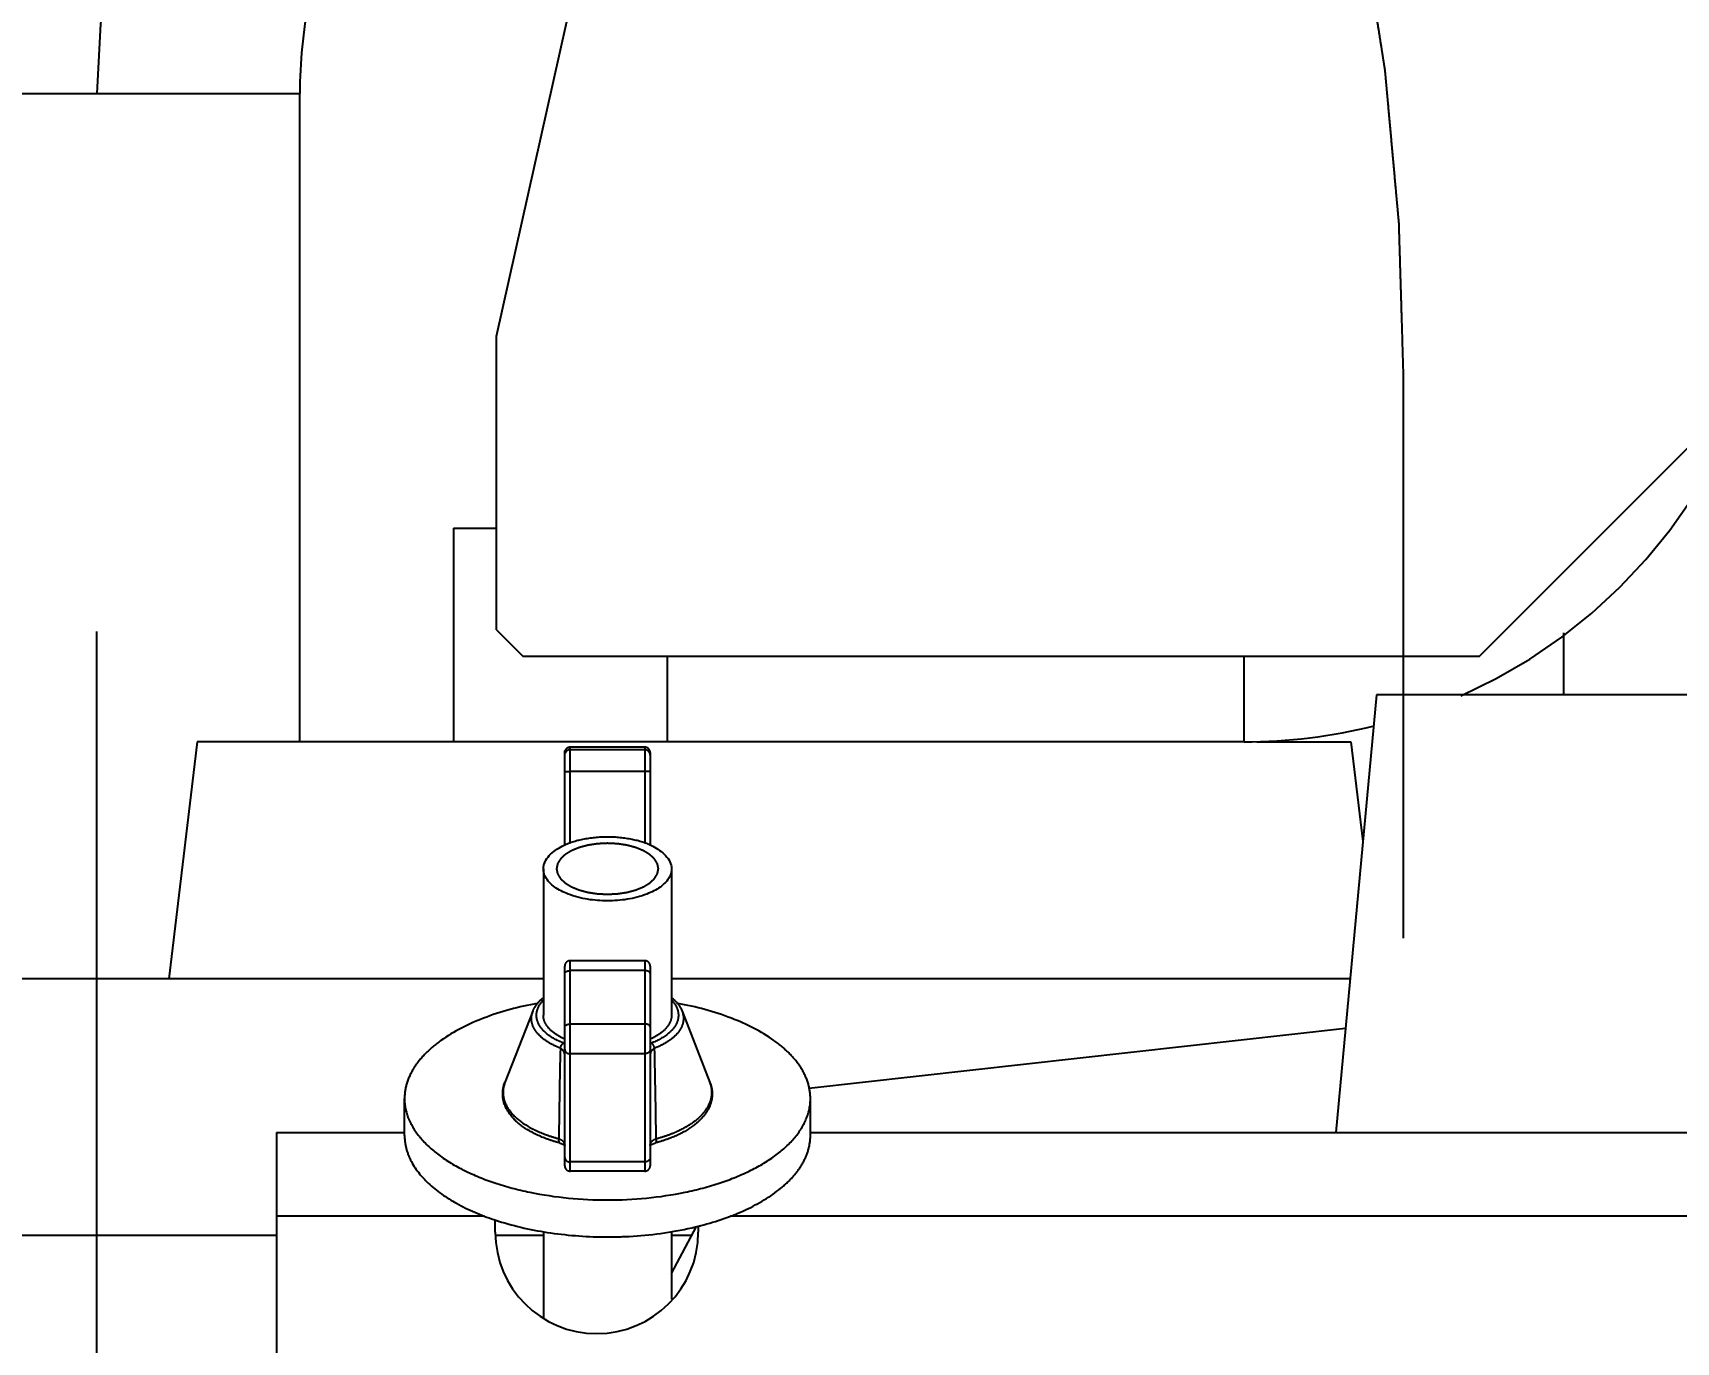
# Model space of a CAD drawing. Header units: millimetres. Extents: x 17886 to 18265, y -8727 to -7321.
# Drawn here: x 17946.252 to 17947.021, y -8148.914 to -8148.3 of the extents above; entities that cross this region are included whole.
import ezdxf

# ---------------------------------------------------------------- set-up
doc = ezdxf.new("R2010")
doc.units = ezdxf.units.MM
doc.linetypes.add('CENTER', pattern=[2, 1.25, -0.25, 0.25, -0.25])
doc.linetypes.add('EPL_DASH', pattern=[1, 0.5, -0.5])
for name, color, linetype in [('09__COSM', 7, 'Continuous'), ('1429459_RE01_DXF_HIDDEN_LINE', 7, 'Continuous'), ('1429459_RE01DXF_CONTINUOUS_LINE', 7, 'Continuous'), ('2630764_DKREDXF_CONTINUOUS_LINE', 7, 'Continuous'), ('2654754_DXF_CONTINUOUS_LINE', 7, 'Continuous'), ('2685282_CP02DXF_CONTINUOUS_LINE', 7, 'Continuous'), ('3543613_DKREDXF_CONTINUOUS_LINE', 7, 'Continuous'), ('3570559_DXF_CONTINUOUS_LINE', 7, 'Continuous'), ('3640467_CP02DXF_CONTINUOUS_LINE', 7, 'Continuous'), ('3701813_DXF_CONTINUOUS_LINE', 7, 'Continuous'), ('3884027_DKREDXF_CONTINUOUS_LINE', 7, 'Continuous'), ('5P4115_DXF_CONTINUOUS_LINE', 7, 'Continuous'), ('8T2910_DK_DXF_CONTINUOUS_LINE', 7, 'Continuous'), ('DEFAULT_1', 7, 'CENTER')]:
    doc.layers.add(name, color=color, linetype=linetype)
doc.styles.add('KOTE ZA MONNTAZU', font='simplex.shx', dxfattribs={"width": 0.7, "oblique": 8, "height": 1.4})
doc.dimstyles.new('KOTE ZA MONTAZU u cm', dxfattribs={"dimscale": 0, "dimtxt": 1.4, "dimasz": 1.25, "dimexe": 0.2, "dimexo": 0.1, "dimgap": 0.3, "dimtad": 1, "dimlfac": 10, "dimzin": 12, "dimdsep": 46, "dimtxsty": 'KOTE ZA MONNTAZU', "dimcen": 1.25, "dimclrt": 1, "dimadec": 0, "dimazin": 0, "dimtfac": 1, "dimtmove": 0, "dimatfit": 3, "dimfxl": 1, "dimtolj": 2, "dimtzin": 0, "dimarcsym": 0})

# ---------------------------------------------------------------- blocks, each defined once
blk = doc.blocks.new('*D248')
at = {"color": 0, "lineweight": -2, "transparency": 16777216}
for p, q in [((17947.73271, -8140.70293), (17944.81057, -8140.70293)), ((17945.01057, -8141.30293), (17945.01057, -8150.64343)), ((17945.35896, -8151.24343), (17944.81057, -8151.24343))]:
    blk.add_line(p, q, dxfattribs=at)
at = {"color": 0, "transparency": 16777216}
for points in [[(17944.91057, -8141.30293), (17945.11057, -8141.30293), (17945.01057, -8140.70293)], [(17944.91057, -8150.64343), (17945.11057, -8150.64343), (17945.01057, -8151.24343)]]:
    blk.add_solid(points, dxfattribs=at)
at = {"layer": 'Defpoints', "color": 0, "transparency": 16777216}
for p in [(17947.83271, -8140.70293), (17945.01057, -8151.24343), (17945.45896, -8151.24343)]:
    blk.add_point(p, dxfattribs=at)
at = {"color": 1, "transparency": 16777216, "insert": (17944.53057, -8145.97318), "char_height": 1.4, "width": 6.9231878, "attachment_point": 5, "rotation": 90, "style": 'KOTE ZA MONNTAZU'}
blk.add_mtext('\\A2;{\\H0.4x;105.41cm}', dxfattribs=at)

msp = doc.modelspace()

# ---------------------------------------------------------------- linework, layer by layer
at = {"layer": '09__COSM', "color": 2, "linetype": 'EPL_DASH'}
msp.add_line((17946.89366, -8148.72443), (17946.89366, -8148.46246), dxfattribs=at)
msp.add_open_spline([(17946.89366, -8148.46246), (17946.89353, -8148.45789), (17946.89325, -8148.44876), (17946.89291, -8148.43735), (17946.89264, -8148.42822), (17946.89244, -8148.42137), (17946.89223, -8148.41452), (17946.89203, -8148.40768), (17946.89186, -8148.40197), (17946.89174, -8148.39798), (17946.89167, -8148.39569), (17946.89162, -8148.39398), (17946.89158, -8148.39255), (17946.89154, -8148.39141), (17946.89152, -8148.3907), (17946.89151, -8148.39013), (17946.89149, -8148.38977), (17946.89149, -8148.38949), (17946.89147, -8148.38921), (17946.89142, -8148.38872), (17946.89136, -8148.38802), (17946.89126, -8148.3869), (17946.89113, -8148.38551), (17946.89093, -8148.38327), (17946.89067, -8148.38048), (17946.89037, -8148.37713), (17946.88996, -8148.37266), (17946.88946, -8148.36708), (17946.88885, -8148.36038), (17946.88824, -8148.35368), (17946.88763, -8148.34698), (17946.88702, -8148.34028), (17946.88652, -8148.33469), (17946.88611, -8148.33023), (17946.88581, -8148.32688), (17946.88555, -8148.32408), (17946.88535, -8148.32185), (17946.88522, -8148.32045), (17946.88512, -8148.31934), (17946.88506, -8148.31864), (17946.88502, -8148.31815), (17946.88499, -8148.31787), (17946.88494, -8148.3176), (17946.88489, -8148.31726), (17946.8848, -8148.31671), (17946.8847, -8148.31603), (17946.88452, -8148.31494), (17946.88431, -8148.31357), (17946.88405, -8148.31193), (17946.88371, -8148.30974), (17946.88311, -8148.30592), (17946.88225, -8148.30045), (17946.88123, -8148.2939), (17946.8802, -8148.28734), (17946.87917, -8148.28078), (17946.87814, -8148.27422), (17946.87729, -8148.26876), (17946.8766, -8148.26439), (17946.87609, -8148.26111), (17946.87566, -8148.25837), (17946.87532, -8148.25619), (17946.87506, -8148.25455), (17946.8748, -8148.25291), (17946.87459, -8148.25154), (17946.87442, -8148.25045), (17946.87431, -8148.24977), (17946.87423, -8148.24922), (17946.87416, -8148.24881), (17946.87411, -8148.24847), (17946.87407, -8148.24823), (17946.87405, -8148.24809), (17946.87403, -8148.24799), (17946.87401, -8148.2479), (17946.87398, -8148.24777), (17946.87393, -8148.24756), (17946.87386, -8148.24724), (17946.87377, -8148.24687), (17946.87366, -8148.24637), (17946.87352, -8148.24575), (17946.87329, -8148.24476), (17946.873, -8148.24351), (17946.87266, -8148.24202), (17946.87231, -8148.24053), (17946.87185, -8148.23854), (17946.87128, -8148.23605), (17946.87059, -8148.23307), (17946.86967, -8148.22909), (17946.86852, -8148.22411), (17946.86715, -8148.21814), (17946.86577, -8148.21217), (17946.86439, -8148.2062), (17946.86324, -8148.20123), (17946.86233, -8148.19725), (17946.86164, -8148.19426), (17946.86106, -8148.19177), (17946.8606, -8148.18978), (17946.86026, -8148.18829), (17946.85997, -8148.18705), (17946.85974, -8148.18605), (17946.8596, -8148.18543), (17946.85948, -8148.18493), (17946.85941, -8148.18462), (17946.85936, -8148.18437), (17946.8593, -8148.18419), (17946.85925, -8148.18402), (17946.85914, -8148.18368), (17946.85897, -8148.18316), (17946.85875, -8148.18247), (17946.85853, -8148.18177), (17946.85824, -8148.18085), (17946.85773, -8148.17924), (17946.85699, -8148.17693), (17946.85611, -8148.17417), (17946.85523, -8148.1714), (17946.85435, -8148.16864), (17946.85318, -8148.16495), (17946.85171, -8148.16034), (17946.84995, -8148.15481), (17946.84818, -8148.14928), (17946.84672, -8148.14467), (17946.84554, -8148.14098), (17946.84466, -8148.13821), (17946.84378, -8148.13545), (17946.8429, -8148.13268), (17946.84217, -8148.13038), (17946.84165, -8148.12876), (17946.84136, -8148.12784), (17946.84114, -8148.12715), (17946.84092, -8148.12646), (17946.84075, -8148.12594), (17946.84064, -8148.12559), (17946.8406, -8148.12545), (17946.84056, -8148.12533), (17946.84052, -8148.12523), (17946.84044, -8148.12506), (17946.84034, -8148.12481), (17946.84017, -8148.12441), (17946.83995, -8148.12391), (17946.83961, -8148.12312), (17946.83918, -8148.12212), (17946.83867, -8148.12093), (17946.83798, -8148.11934), (17946.83713, -8148.11735), (17946.8361, -8148.11496), (17946.83473, -8148.11177), (17946.83301, -8148.10779), (17946.83096, -8148.10302), (17946.8289, -8148.09824), (17946.82616, -8148.09187), (17946.82274, -8148.08391), (17946.82, -8148.07754), (17946.81863, -8148.07436)], degree=3, knots=[0, 0, 0, 0, 0.03125, 0.0625, 0.078125, 0.09375, 0.109375, 0.125, 0.140625, 0.148438, 0.152344, 0.15625, 0.160156, 0.162109, 0.164062, 0.165039, 0.166016, 0.166504, 0.166992, 0.167969, 0.169922, 0.171875, 0.175781, 0.179688, 0.1875, 0.195312, 0.203125, 0.21875, 0.234375, 0.25, 0.265625, 0.28125, 0.296875, 0.304688, 0.3125, 0.320312, 0.324219, 0.328125, 0.330078, 0.332031, 0.333008, 0.333496, 0.333984, 0.334961, 0.335938, 0.337891, 0.339844, 0.34375, 0.347656, 0.351562, 0.359375, 0.375, 0.390625, 0.40625, 0.421875, 0.4375, 0.453125, 0.460938, 0.46875, 0.476562, 0.480469, 0.484375, 0.488281, 0.492188, 0.494141, 0.496094, 0.49707, 0.498047, 0.499023, 0.499512, 0.499756, 0.5, 0.500244, 0.500488, 0.500977, 0.501953, 0.50293, 0.503906, 0.505859, 0.507812, 0.511719, 0.515625, 0.519531, 0.523438, 0.53125, 0.539062, 0.546875, 0.5625, 0.578125, 0.59375, 0.609375, 0.625, 0.632812, 0.640625, 0.648438, 0.652344, 0.65625, 0.660156, 0.662109, 0.664062, 0.665039, 0.666016, 0.666504, 0.666992, 0.66748, 0.667969, 0.669922, 0.671875, 0.673828, 0.675781, 0.679688, 0.6875, 0.695312, 0.703125, 0.710938, 0.71875, 0.734375, 0.75, 0.765625, 0.78125, 0.789062, 0.796875, 0.804688, 0.8125, 0.820312, 0.824219, 0.826172, 0.828125, 0.830078, 0.832031, 0.83252, 0.833008, 0.833252, 0.833496, 0.833984, 0.834961, 0.835938, 0.837891, 0.839844, 0.84375, 0.847656, 0.851562, 0.859375, 0.867188, 0.875, 0.890625, 0.90625, 0.921875, 0.9375, 0.96875, 1, 1, 1, 1], dxfattribs=at)
at = {"layer": '1429459_RE01_DXF_HIDDEN_LINE', "color": 8, "linetype": 'EPL_DASH'}
for points in [[(17946.52096, -8148.67994), (17946.52058, -8148.67996), (17946.5198, -8148.67999), (17946.51884, -8148.68004), (17946.51807, -8148.68008), (17946.51749, -8148.68011), (17946.51701, -8148.68013), (17946.51667, -8148.68015), (17946.51648, -8148.68016), (17946.51633, -8148.68016), (17946.51619, -8148.68019), (17946.51601, -8148.68021), (17946.51568, -8148.68026), (17946.51522, -8148.68033), (17946.51466, -8148.68042), (17946.5141, -8148.6805), (17946.51355, -8148.68058), (17946.51299, -8148.68067), (17946.51252, -8148.68074), (17946.5122, -8148.68079), (17946.51201, -8148.68082), (17946.51187, -8148.68083), (17946.51175, -8148.68087), (17946.51157, -8148.68092), (17946.51128, -8148.681), (17946.51085, -8148.68111), (17946.51033, -8148.68125), (17946.50982, -8148.68138), (17946.50931, -8148.68152), (17946.50879, -8148.68166), (17946.50836, -8148.68177), (17946.50806, -8148.68185), (17946.50789, -8148.6819), (17946.50776, -8148.68193), (17946.50765, -8148.68198), (17946.5075, -8148.68204), (17946.50723, -8148.68215), (17946.50685, -8148.6823), (17946.50639, -8148.68249), (17946.50593, -8148.68268), (17946.50547, -8148.68287), (17946.50509, -8148.68302), (17946.50479, -8148.68315), (17946.50456, -8148.68324), (17946.50437, -8148.68332), (17946.50423, -8148.68337), (17946.50416, -8148.68341), (17946.5041, -8148.68343), (17946.50405, -8148.68346), (17946.50399, -8148.68349), (17946.50388, -8148.68356), (17946.50373, -8148.68365), (17946.50354, -8148.68377), (17946.5033, -8148.68392), (17946.50299, -8148.6841), (17946.50262, -8148.68433), (17946.50225, -8148.68455), (17946.50194, -8148.68474), (17946.5017, -8148.68489), (17946.50151, -8148.685), (17946.50136, -8148.6851), (17946.50125, -8148.68516), (17946.50119, -8148.6852), (17946.50114, -8148.68523), (17946.50111, -8148.68526), (17946.50106, -8148.6853), (17946.50098, -8148.68538), (17946.50087, -8148.68548), (17946.50073, -8148.68561), (17946.50055, -8148.68578), (17946.50032, -8148.686), (17946.50004, -8148.68625), (17946.49977, -8148.68651), (17946.49954, -8148.68672), (17946.49936, -8148.68689), (17946.49922, -8148.68702), (17946.4991, -8148.68713), (17946.49902, -8148.6872), (17946.49898, -8148.68725), (17946.49894, -8148.68728), (17946.49892, -8148.68731), (17946.49889, -8148.68736), (17946.49885, -8148.68744), (17946.49877, -8148.68756), (17946.49869, -8148.6877), (17946.49858, -8148.68788), (17946.49843, -8148.68811), (17946.49826, -8148.68839), (17946.49809, -8148.68867), (17946.49795, -8148.6889), (17946.49784, -8148.68909), (17946.49775, -8148.68923), (17946.49768, -8148.68934), (17946.49763, -8148.68942), (17946.49761, -8148.68947), (17946.49758, -8148.6895), (17946.49758, -8148.68954), (17946.49757, -8148.68959), (17946.49755, -8148.68968), (17946.49752, -8148.6898), (17946.4975, -8148.68995), (17946.49746, -8148.69014), (17946.49741, -8148.69039), (17946.49735, -8148.69068), (17946.49729, -8148.69098), (17946.49724, -8148.69122), (17946.4972, -8148.69142), (17946.49717, -8148.69157), (17946.49715, -8148.69169), (17946.49713, -8148.69178), (17946.49712, -8148.69182), (17946.49711, -8148.69186), (17946.49712, -8148.6919), (17946.49713, -8148.69195), (17946.49715, -8148.69203), (17946.49717, -8148.69215), (17946.4972, -8148.6923), (17946.49724, -8148.69249), (17946.49728, -8148.69273), (17946.49734, -8148.69302), (17946.4974, -8148.69331), (17946.49744, -8148.69355), (17946.49748, -8148.69374), (17946.49751, -8148.69389), (17946.49753, -8148.69401), (17946.49755, -8148.69409), (17946.49756, -8148.69414), (17946.49756, -8148.69418), (17946.49759, -8148.69421), (17946.49762, -8148.69426), (17946.49767, -8148.69434), (17946.49773, -8148.69446), (17946.49782, -8148.6946), (17946.49793, -8148.69478), (17946.49807, -8148.69501), (17946.49824, -8148.69529), (17946.49841, -8148.69557), (17946.49855, -8148.6958), (17946.49866, -8148.69599), (17946.49874, -8148.69613), (17946.49881, -8148.69624), (17946.49886, -8148.69632), (17946.49889, -8148.69637), (17946.49891, -8148.69641), (17946.49895, -8148.69644), (17946.49899, -8148.69648), (17946.49907, -8148.69656), (17946.49919, -8148.69666), (17946.49932, -8148.69679), (17946.4995, -8148.69696), (17946.49973, -8148.69718), (17946.5, -8148.69743), (17946.50028, -8148.69769), (17946.50051, -8148.6979), (17946.50069, -8148.69808), (17946.50082, -8148.6982), (17946.50094, -8148.69831), (17946.50102, -8148.69839), (17946.50106, -8148.69843), (17946.50109, -8148.69846), (17946.50115, -8148.69849), (17946.50121, -8148.69853), (17946.50132, -8148.69859), (17946.50147, -8148.69869), (17946.50166, -8148.6988), (17946.50191, -8148.69896), (17946.50222, -8148.69915), (17946.5026, -8148.69938), (17946.50297, -8148.69961), (17946.50329, -8148.6998), (17946.50354, -8148.69995), (17946.50372, -8148.70006), (17946.50388, -8148.70016), (17946.50399, -8148.70023), (17946.50405, -8148.70026), (17946.5041, -8148.7003), (17946.50416, -8148.70032), (17946.50423, -8148.70035), (17946.50436, -8148.7004), (17946.50455, -8148.70048), (17946.50477, -8148.70057), (17946.50507, -8148.70069), (17946.50545, -8148.70085), (17946.5059, -8148.70103), (17946.50635, -8148.70122), (17946.5068, -8148.7014), (17946.50717, -8148.70156), (17946.50743, -8148.70166), (17946.50758, -8148.70172), (17946.50769, -8148.70177), (17946.50782, -8148.7018), (17946.50799, -8148.70185), (17946.50829, -8148.70193), (17946.50872, -8148.70205), (17946.50923, -8148.70218), (17946.50975, -8148.70232), (17946.51026, -8148.70246), (17946.51077, -8148.7026), (17946.5112, -8148.70271), (17946.5115, -8148.70279), (17946.51167, -8148.70284), (17946.51179, -8148.70287), (17946.51194, -8148.70289), (17946.51212, -8148.70292), (17946.51245, -8148.70297), (17946.51291, -8148.70304), (17946.51347, -8148.70313), (17946.51402, -8148.70321), (17946.51458, -8148.7033), (17946.51514, -8148.70338), (17946.5156, -8148.70345), (17946.51592, -8148.7035), (17946.51611, -8148.70353), (17946.51625, -8148.70356), (17946.5164, -8148.70356), (17946.51659, -8148.70357), (17946.51694, -8148.70359), (17946.51743, -8148.70361), (17946.51802, -8148.70364), (17946.5188, -8148.70368), (17946.51978, -8148.70373), (17946.52057, -8148.70377), (17946.52096, -8148.70379)], [(17946.52096, -8148.70379), (17946.52135, -8148.70377), (17946.52212, -8148.70373), (17946.52309, -8148.70368), (17946.52386, -8148.70364), (17946.52444, -8148.70362), (17946.52492, -8148.70359), (17946.52526, -8148.70358), (17946.52545, -8148.70357), (17946.5256, -8148.70356), (17946.52573, -8148.70354), (17946.52592, -8148.70351), (17946.52624, -8148.70346), (17946.52671, -8148.70339), (17946.52727, -8148.70331), (17946.52782, -8148.70322), (17946.52838, -8148.70314), (17946.52894, -8148.70305), (17946.5294, -8148.70298), (17946.52973, -8148.70294), (17946.52991, -8148.70291), (17946.53005, -8148.70289), (17946.53018, -8148.70285), (17946.53035, -8148.70281), (17946.53065, -8148.70273), (17946.53108, -8148.70261), (17946.53159, -8148.70248), (17946.53211, -8148.70234), (17946.53262, -8148.7022), (17946.53313, -8148.70207), (17946.53356, -8148.70195), (17946.53386, -8148.70187), (17946.53403, -8148.70183), (17946.53417, -8148.7018), (17946.53427, -8148.70175), (17946.53443, -8148.70169), (17946.5347, -8148.70157), (17946.53508, -8148.70142), (17946.53554, -8148.70123), (17946.53599, -8148.70104), (17946.53645, -8148.70086), (17946.53683, -8148.7007), (17946.53714, -8148.70058), (17946.53737, -8148.70048), (17946.53756, -8148.7004), (17946.53769, -8148.70035), (17946.53777, -8148.70032), (17946.53783, -8148.7003), (17946.53787, -8148.70027), (17946.53794, -8148.70023), (17946.53804, -8148.70016), (17946.5382, -8148.70007), (17946.53838, -8148.69996), (17946.53863, -8148.69981), (17946.53894, -8148.69962), (17946.5393, -8148.69939), (17946.53967, -8148.69917), (17946.53998, -8148.69898), (17946.54023, -8148.69883), (17946.54041, -8148.69872), (17946.54057, -8148.69863), (17946.54067, -8148.69856), (17946.54073, -8148.69852), (17946.54079, -8148.6985), (17946.54082, -8148.69846), (17946.54086, -8148.69842), (17946.54094, -8148.69835), (17946.54106, -8148.69824), (17946.54119, -8148.69811), (17946.54138, -8148.69794), (17946.54161, -8148.69773), (17946.54188, -8148.69747), (17946.54216, -8148.69721), (17946.54239, -8148.697), (17946.54257, -8148.69683), (17946.54271, -8148.6967), (17946.54282, -8148.69659), (17946.5429, -8148.69652), (17946.54295, -8148.69648), (17946.54299, -8148.69644), (17946.543, -8148.69641), (17946.54303, -8148.69636), (17946.54308, -8148.69628), (17946.54315, -8148.69617), (17946.54324, -8148.69603), (17946.54335, -8148.69584), (17946.54349, -8148.69561), (17946.54366, -8148.69533), (17946.54383, -8148.69505), (17946.54397, -8148.69482), (17946.54409, -8148.69464), (17946.54417, -8148.6945), (17946.54424, -8148.69438), (17946.54429, -8148.6943), (17946.54432, -8148.69425), (17946.54435, -8148.69422), (17946.54435, -8148.69418), (17946.54436, -8148.69413), (17946.54438, -8148.69405), (17946.5444, -8148.69392), (17946.54443, -8148.69378), (17946.54447, -8148.69358), (17946.54452, -8148.69333), (17946.54458, -8148.69304), (17946.54464, -8148.69275), (17946.54469, -8148.6925), (17946.54472, -8148.6923), (17946.54475, -8148.69216), (17946.54478, -8148.69203), (17946.5448, -8148.69195), (17946.5448, -8148.6919), (17946.54482, -8148.69186), (17946.5448, -8148.69183), (17946.5448, -8148.69178), (17946.54478, -8148.69169), (17946.54476, -8148.69157), (17946.54473, -8148.69143), (17946.54469, -8148.69123), (17946.54464, -8148.69099), (17946.54459, -8148.6907), (17946.54453, -8148.69041), (17946.54448, -8148.69017), (17946.54444, -8148.68998), (17946.54442, -8148.68983), (17946.54439, -8148.68971), (17946.54438, -8148.68963), (17946.54436, -8148.68958), (17946.54436, -8148.68954), (17946.54434, -8148.68951), (17946.54431, -8148.68946), (17946.54426, -8148.68938), (17946.54419, -8148.68927), (17946.54411, -8148.68913), (17946.54399, -8148.68894), (17946.54385, -8148.68871), (17946.54369, -8148.68843), (17946.54352, -8148.68815), (17946.54338, -8148.68792), (17946.54327, -8148.68773), (17946.54318, -8148.6876), (17946.54311, -8148.68748), (17946.54306, -8148.6874), (17946.54303, -8148.68735), (17946.54302, -8148.68732), (17946.54298, -8148.68729), (17946.54293, -8148.68724), (17946.54285, -8148.68717), (17946.54274, -8148.68706), (17946.5426, -8148.68693), (17946.54242, -8148.68676), (17946.54219, -8148.68655), (17946.54192, -8148.68629), (17946.54165, -8148.68603), (17946.54142, -8148.68582), (17946.54124, -8148.68565), (17946.5411, -8148.68552), (17946.54099, -8148.68541), (17946.54091, -8148.68534), (17946.54086, -8148.68529), (17946.54083, -8148.68526), (17946.54078, -8148.68523), (17946.54072, -8148.6852), (17946.54061, -8148.68513), (17946.54045, -8148.68503), (17946.54027, -8148.68492), (17946.54002, -8148.68477), (17946.5397, -8148.68457), (17946.53933, -8148.68435), (17946.53895, -8148.68412), (17946.53864, -8148.68393), (17946.53839, -8148.68377), (17946.5382, -8148.68366), (17946.53805, -8148.68356), (17946.53794, -8148.6835), (17946.53787, -8148.68346), (17946.53783, -8148.68343), (17946.53777, -8148.68341), (17946.5377, -8148.68338), (17946.53756, -8148.68332), (17946.53738, -8148.68324), (17946.53715, -8148.68315), (17946.53685, -8148.68303), (17946.53648, -8148.68288), (17946.53603, -8148.68269), (17946.53558, -8148.68251), (17946.53513, -8148.68232), (17946.53475, -8148.68217), (17946.53449, -8148.68206), (17946.53434, -8148.682), (17946.53423, -8148.68195), (17946.5341, -8148.68192), (17946.53393, -8148.68187), (17946.53363, -8148.68179), (17946.5332, -8148.68168), (17946.53269, -8148.68154), (17946.53218, -8148.6814), (17946.53167, -8148.68126), (17946.53115, -8148.68113), (17946.53073, -8148.68101), (17946.53043, -8148.68093), (17946.53026, -8148.68089), (17946.53013, -8148.68085), (17946.52999, -8148.68083), (17946.5298, -8148.6808), (17946.52948, -8148.68075), (17946.52902, -8148.68068), (17946.52846, -8148.6806), (17946.5279, -8148.68051), (17946.52735, -8148.68043), (17946.52679, -8148.68034), (17946.52633, -8148.68027), (17946.526, -8148.68022), (17946.52582, -8148.68019), (17946.52568, -8148.68017), (17946.52553, -8148.68017), (17946.52533, -8148.68015), (17946.52499, -8148.68014), (17946.5245, -8148.68011), (17946.52391, -8148.68008), (17946.52312, -8148.68004), (17946.52214, -8148.68), (17946.52136, -8148.67996), (17946.52096, -8148.67994)]]:
    msp.add_open_spline(points, degree=3, knots=[0, 0, 0, 0, 0.015625, 0.03125, 0.039062, 0.046875, 0.054688, 0.058594, 0.060547, 0.0625, 0.064453, 0.066406, 0.070312, 0.078125, 0.085938, 0.09375, 0.101562, 0.109375, 0.117188, 0.121094, 0.123047, 0.125, 0.126953, 0.128906, 0.132812, 0.140625, 0.148438, 0.15625, 0.164062, 0.171875, 0.179688, 0.183594, 0.185547, 0.1875, 0.189453, 0.191406, 0.195312, 0.203125, 0.210938, 0.21875, 0.226562, 0.234375, 0.238281, 0.242188, 0.246094, 0.248047, 0.249023, 0.25, 0.250977, 0.251953, 0.253906, 0.257812, 0.261719, 0.265625, 0.273438, 0.28125, 0.289062, 0.296875, 0.300781, 0.304688, 0.308594, 0.310547, 0.311523, 0.3125, 0.313477, 0.314453, 0.316406, 0.320312, 0.324219, 0.328125, 0.335938, 0.34375, 0.351562, 0.359375, 0.363281, 0.367188, 0.371094, 0.373047, 0.374023, 0.375, 0.375977, 0.376953, 0.378906, 0.382812, 0.386719, 0.390625, 0.398438, 0.40625, 0.414062, 0.421875, 0.425781, 0.429688, 0.433594, 0.435547, 0.436523, 0.4375, 0.438477, 0.439453, 0.441406, 0.445312, 0.449219, 0.453125, 0.460938, 0.46875, 0.476562, 0.484375, 0.488281, 0.492188, 0.496094, 0.498047, 0.499023, 0.5, 0.500977, 0.501953, 0.503906, 0.507812, 0.511719, 0.515625, 0.523438, 0.53125, 0.539062, 0.546875, 0.550781, 0.554688, 0.558594, 0.560547, 0.561523, 0.5625, 0.563477, 0.564453, 0.566406, 0.570312, 0.574219, 0.578125, 0.585938, 0.59375, 0.601562, 0.609375, 0.613281, 0.617188, 0.621094, 0.623047, 0.624023, 0.625, 0.625977, 0.626953, 0.628906, 0.632812, 0.636719, 0.640625, 0.648438, 0.65625, 0.664062, 0.671875, 0.675781, 0.679688, 0.683594, 0.685547, 0.686523, 0.6875, 0.688477, 0.689453, 0.691406, 0.695312, 0.699219, 0.703125, 0.710938, 0.71875, 0.726562, 0.734375, 0.738281, 0.742188, 0.746094, 0.748047, 0.749023, 0.75, 0.750977, 0.751953, 0.753906, 0.757812, 0.761719, 0.765625, 0.773438, 0.78125, 0.789062, 0.796875, 0.804688, 0.808594, 0.810547, 0.8125, 0.814453, 0.816406, 0.820312, 0.828125, 0.835938, 0.84375, 0.851562, 0.859375, 0.867188, 0.871094, 0.873047, 0.875, 0.876953, 0.878906, 0.882812, 0.890625, 0.898438, 0.90625, 0.914062, 0.921875, 0.929688, 0.933594, 0.935547, 0.9375, 0.939453, 0.941406, 0.945312, 0.953125, 0.960938, 0.96875, 0.984375, 1, 1, 1, 1], dxfattribs=at)
at = {"layer": '1429459_RE01DXF_CONTINUOUS_LINE', "color": 7, "linetype": 'EPL_DASH'}
for p, q in [((17946.49096, -8148.69186), (17946.49096, -8148.76048)), ((17946.55096, -8148.69186), (17946.55096, -8148.76048)), ((17946.49096, -8148.86175), (17946.49096, -8148.90196)), ((17946.55096, -8148.86175), (17946.55096, -8148.89339))]:
    msp.add_line(p, q, dxfattribs=at)
for points, knots in [([(17946.49096, -8148.69186), (17946.49096, -8148.68727), (17946.49872, -8148.68076), (17946.50974, -8148.67764), (17946.51712, -8148.67686), (17946.52096, -8148.67686)], [0, 0, 0, 0, 0.387205, 0.675623, 1, 1, 1, 1]), ([(17946.52096, -8148.67686), (17946.52481, -8148.67686), (17946.53219, -8148.67764), (17946.54321, -8148.68076), (17946.55096, -8148.68727), (17946.55096, -8148.69186)], [0, 0, 0, 0, 0.324377, 0.612795, 1, 1, 1, 1]), ([(17946.52096, -8148.70686), (17946.51472, -8148.70686), (17946.50415, -8148.70547), (17946.49387, -8148.69951), (17946.49186, -8148.69551)], [0, 0, 0, 0, 0.582467, 1, 1, 1, 1]), ([(17946.55006, -8148.69551), (17946.54805, -8148.69951), (17946.53777, -8148.70547), (17946.5272, -8148.70686), (17946.52096, -8148.70686)], [0, 0, 0, 0, 0.417533, 1, 1, 1, 1])]:
    msp.add_open_spline(points, degree=3, knots=knots, dxfattribs=at)
for points in [[(17946.49186, -8148.69551), (17946.4913, -8148.69439), (17946.49096, -8148.69311), (17946.49096, -8148.69186)], [(17946.55096, -8148.69186), (17946.55096, -8148.69311), (17946.55062, -8148.69439), (17946.55006, -8148.69551)]]:
    msp.add_open_spline(points, degree=3, dxfattribs=at)
at = {"layer": '2630764_DKREDXF_CONTINUOUS_LINE', "color": 7, "linetype": 'EPL_DASH'}
for p, q in [((17946.32896, -8148.63243), (17946.31564, -8148.74343)), ((17946.44896, -8148.63243), (17946.32897, -8148.63243)), ((17946.825, -8148.63243), (17946.86896, -8148.63243)), ((17946.86896, -8148.63243), (17946.87457, -8148.67916))]:
    msp.add_line(p, q, dxfattribs=at)
at = {"layer": '2654754_DXF_CONTINUOUS_LINE', "color": 3, "linetype": 'EPL_DASH'}
for p, q in [((17946.36596, -8148.81543), (17946.36596, -8149.06543)), ((17946.36596, -8148.81543), (17946.42596, -8148.81543)), ((17946.61596, -8148.81543), (17949.81596, -8148.81543)), ((17946.36596, -8148.85443), (17946.46345, -8148.85443)), ((17946.46846, -8148.86205), (17946.46846, -8148.85631)), ((17946.56346, -8148.85915), (17946.56346, -8148.86205)), ((17946.57848, -8148.85443), (17949.85346, -8148.85443))]:
    msp.add_line(p, q, dxfattribs=at)
msp.add_arc((17946.51596, -8148.86205), 0.0475, 180, 0, dxfattribs=at)
at = {"layer": '2685282_CP02DXF_CONTINUOUS_LINE', "color": 7, "linetype": 'EPL_DASH'}
for p in [(17946.21896, -8148.32873), (17946.37696, -8148.63243)]:
    msp.add_line(p, (17946.37696, -8148.32873), dxfattribs=at)
msp.add_arc((17946.59996, -8148.32873), 0.223, 168.80111, 180, dxfattribs=at)
at = {"layer": '3543613_DKREDXF_CONTINUOUS_LINE', "color": 7, "linetype": 'EPL_DASH'}
for p, q in [((17946.88096, -8148.61043), (17946.86189, -8148.81543)), ((17947.04096, -8148.61043), (17946.88096, -8148.61043))]:
    msp.add_line(p, q, dxfattribs=at)
at = {"layer": '3570559_DXF_CONTINUOUS_LINE', "color": 7, "linetype": 'EPL_DASH'}
for p, q in [((17946.49096, -8148.74343), (17946.16396, -8148.74343)), ((17946.86859, -8148.74343), (17946.55096, -8148.74343)), ((17946.19396, -8148.86343), (17946.36596, -8148.86343)), ((17946.46846, -8148.86343), (17946.49096, -8148.86343)), ((17946.55096, -8148.86343), (17946.56049, -8148.86343))]:
    msp.add_line(p, q, dxfattribs=at)
at = {"layer": '3640467_CP02DXF_CONTINUOUS_LINE', "color": 7, "linetype": 'EPL_DASH'}
msp.add_line((17946.96866, -8148.61043), (17946.96866, -8148.58143), dxfattribs=at)
at = {"layer": '3701813_DXF_CONTINUOUS_LINE', "color": 7, "linetype": 'EPL_DASH'}
for p, q in [((17946.61527, -8148.79463), (17946.86644, -8148.76651)), ((17946.55096, -8148.88138), (17946.56263, -8148.85938))]:
    msp.add_line(p, q, dxfattribs=at)
at = {"layer": '3884027_DKREDXF_CONTINUOUS_LINE', "color": 6, "linetype": 'EPL_DASH'}
for p, q in [((17946.46896, -8148.44243), (17946.53635, -8148.14163)), ((17946.46896, -8148.57994), (17946.46896, -8148.44243)), ((17946.92896, -8148.59243), (17947.02896, -8148.49243)), ((17946.44896, -8148.53243), (17946.44896, -8148.63243)), ((17946.44896, -8148.53243), (17946.46896, -8148.53243)), ((17946.46896, -8148.57994), (17946.48145, -8148.59243)), ((17946.54896, -8148.59243), (17946.54896, -8148.63243)), ((17946.81896, -8148.63243), (17946.81896, -8148.59243)), ((17946.81896, -8148.63243), (17946.44896, -8148.63243))]:
    msp.add_line(p, q, dxfattribs=at)
at = {"layer": '3884027_DKREDXF_CONTINUOUS_LINE', "color": 7, "linetype": 'EPL_DASH'}
msp.add_line((17946.92896, -8148.59243), (17946.48145, -8148.59243), dxfattribs=at)
at = {"layer": '3884027_DKREDXF_CONTINUOUS_LINE', "color": 6, "linetype": 'EPL_DASH'}
for start, end in [(293.9402, 0), (270, 284.11353)]:
    msp.add_arc((17946.81896, -8148.38243), 0.25, start, end, dxfattribs=at)
at = {"layer": '5P4115_DXF_CONTINUOUS_LINE', "color": 7, "linetype": 'EPL_DASH'}
for p, q in [((17946.42596, -8148.81677), (17946.42596, -8148.79945)), ((17946.61596, -8148.81677), (17946.61596, -8148.79945))]:
    msp.add_line(p, q, dxfattribs=at)
for centre, radius, start, end in [((17946.50866, -8148.73511), 0.12774, 251.331, 251.63338), ((17946.50926, -8148.73331), 0.12964, 251.63399, 252.18699), ((17946.50973, -8148.73184), 0.13118, 252.18617, 252.3133), ((17946.52658, -8148.71172), 0.15208, 282.86031, 283.77676), ((17946.52721, -8148.71432), 0.1494, 283.77855, 284.07528), ((17946.52765, -8148.71605), 0.14762, 284.07489, 284.56346)]:
    msp.add_arc(centre, radius, start, end, dxfattribs=at)
for points, knots in [([(17946.4881, -8148.75489), (17946.47952, -8148.75647), (17946.46379, -8148.76064), (17946.4462, -8148.76936), (17946.43573, -8148.77806), (17946.4302, -8148.7848), (17946.42676, -8148.79198), (17946.42596, -8148.79703), (17946.42596, -8148.79945)], [0, 0, 0, 0, 0.319553, 0.59372, 0.711257, 0.816192, 0.910984, 1, 1, 1, 1]), ([(17946.61596, -8148.79945), (17946.61596, -8148.79703), (17946.61517, -8148.79198), (17946.61172, -8148.7848), (17946.60619, -8148.77806), (17946.59572, -8148.76936), (17946.57813, -8148.76064), (17946.5624, -8148.75647), (17946.55383, -8148.75489)], [0, 0, 0, 0, 0.089016, 0.183808, 0.288743, 0.40628, 0.680447, 1, 1, 1, 1]), ([(17946.42596, -8148.79945), (17946.42596, -8148.8026), (17946.42735, -8148.80928), (17946.43316, -8148.81838), (17946.44221, -8148.82656), (17946.45414, -8148.83364), (17946.46854, -8148.83943), (17946.49085, -8148.84528), (17946.50878, -8148.84695), (17946.52096, -8148.84695)], [0, 0, 0, 0, 0.082259, 0.173031, 0.277728, 0.398218, 0.533743, 0.681809, 1, 1, 1, 1]), ([(17946.52096, -8148.84695), (17946.53314, -8148.84695), (17946.55107, -8148.84528), (17946.57339, -8148.83943), (17946.58779, -8148.83364), (17946.59972, -8148.82656), (17946.60877, -8148.81838), (17946.61457, -8148.80928), (17946.61596, -8148.8026), (17946.61596, -8148.79945)], [0, 0, 0, 0, 0.318191, 0.466257, 0.601782, 0.722272, 0.826969, 0.917741, 1, 1, 1, 1]), ([(17946.42596, -8148.81677), (17946.42596, -8148.81872), (17946.42646, -8148.8227), (17946.42949, -8148.83072), (17946.43726, -8148.84023), (17946.45084, -8148.8495), (17946.46176, -8148.8541), (17946.46777, -8148.85613)], [0, 0, 0, 0, 0.095766, 0.195626, 0.419338, 0.687226, 1, 1, 1, 1]), ([(17946.56476, -8148.85892), (17946.57199, -8148.85705), (17946.58515, -8148.85256), (17946.59964, -8148.84408), (17946.60812, -8148.83604), (17946.61258, -8148.82989), (17946.61533, -8148.82343), (17946.61596, -8148.81895), (17946.61596, -8148.81677)], [0, 0, 0, 0, 0.316708, 0.587495, 0.704636, 0.810557, 0.907717, 1, 1, 1, 1]), ([(17946.46988, -8148.85682), (17946.47785, -8148.85936), (17946.49479, -8148.86308), (17946.51207, -8148.86427), (17946.52096, -8148.86427)], [0, 0, 0, 0, 0.48478, 1, 1, 1, 1]), ([(17946.52096, -8148.86427), (17946.52435, -8148.86427), (17946.53759, -8148.86392), (17946.55081, -8148.86218), (17946.56043, -8148.85998)], [0, 0, 0, 0, 0.255588, 1, 1, 1, 1])]:
    msp.add_open_spline(points, degree=3, knots=knots, dxfattribs=at)
at = {"layer": '8T2910_DK_DXF_CONTINUOUS_LINE', "color": 7, "linetype": 'EPL_DASH'}
for p, q in [((17946.53846, -8148.63493), (17946.50346, -8148.63493)), ((17946.53846, -8148.63493), (17946.50346, -8148.63493)), ((17946.50346, -8148.67986), (17946.50346, -8148.63493)), ((17946.53846, -8148.63615), (17946.50346, -8148.63615)), ((17946.53846, -8148.63493), (17946.53846, -8148.67986)), ((17946.50096, -8148.6808), (17946.50096, -8148.63742)), ((17946.54096, -8148.63742), (17946.54096, -8148.6808)), ((17946.53846, -8148.64633), (17946.50346, -8148.64633)), ((17946.53846, -8148.73492), (17946.50346, -8148.73492)), ((17946.50346, -8148.83347), (17946.50346, -8148.73492)), ((17946.53846, -8148.73492), (17946.53846, -8148.83347)), ((17946.50096, -8148.83097), (17946.50096, -8148.73742)), ((17946.53846, -8148.73957), (17946.50346, -8148.73957)), ((17946.54096, -8148.73742), (17946.54096, -8148.83097)), ((17946.48606, -8148.75854), (17946.47297, -8148.7919)), ((17946.55587, -8148.75854), (17946.56895, -8148.7919)), ((17946.53846, -8148.76457), (17946.50346, -8148.76457)), ((17946.53846, -8148.77849), (17946.50346, -8148.77849)), ((17946.53846, -8148.82917), (17946.50346, -8148.82917)), ((17946.53846, -8148.83347), (17946.50346, -8148.83347))]:
    msp.add_line(p, q, dxfattribs=at)
for points in [[(17946.49864, -8148.82029), (17946.49924, -8148.82047), (17946.50009, -8148.82084), (17946.50066, -8148.82121)], [(17946.50066, -8148.82121), (17946.50093, -8148.82149), (17946.50096, -8148.82153)], [(17946.54096, -8148.82153), (17946.54099, -8148.82149), (17946.54126, -8148.82122)], [(17946.54126, -8148.82122), (17946.54182, -8148.82085), (17946.54266, -8148.82048), (17946.54328, -8148.82029)]]:
    msp.add_lwpolyline(points, dxfattribs=at)
for centre, radius, start, end in [((17946.50346, -8148.63743), 0.0025, 90, 180.00001), ((17946.50344, -8148.63742), 0.00247, 153.64227, 159.18435), ((17946.50346, -8148.63865), 0.0025, 89.99342, 157.46179), ((17946.50347, -8148.63744), 0.00251, 137.9646, 153.60071), ((17946.50345, -8148.63743), 0.00249, 132.03274, 137.93193), ((17946.50347, -8148.63745), 0.00252, 115.57532, 131.99562), ((17946.50345, -8148.63741), 0.00247, 111.13471, 115.52644), ((17946.53846, -8148.63743), 0.0025, 359.99999, 90), ((17946.53846, -8148.63865), 0.0025, 22.5378, 90.00658), ((17946.53848, -8148.63741), 0.00247, 64.47371, 68.86537), ((17946.53845, -8148.63745), 0.00252, 48.00453, 64.42482), ((17946.53847, -8148.63743), 0.00249, 42.06822, 47.96742), ((17946.53845, -8148.63744), 0.00251, 26.39946, 42.03555), ((17946.53849, -8148.63742), 0.00247, 20.81576, 26.3579), ((17946.50346, -8148.73742), 0.0025, 90, 180.00043), ((17946.53846, -8148.73742), 0.0025, 359.99957, 90), ((17946.49727, -8148.78138), 0.00846, 64.11024, 68.48521), ((17946.54465, -8148.78138), 0.00846, 111.51475, 115.88973), ((17950.64965, -8148.86879), 4.15178, 178.71826, 179.30243), ((17942.39219, -8148.86879), 4.15187, 0.69758, 1.28173), ((17946.50346, -8148.83097), 0.0025, 179.99999, 270), ((17946.53846, -8148.83097), 0.0025, 270, 0.00001)]:
    msp.add_arc(centre, radius, start, end, dxfattribs=at)
for points in [[(17946.50096, -8148.63743), (17946.50096, -8148.63713), (17946.50102, -8148.63683), (17946.50113, -8148.63654)], [(17946.50256, -8148.6351), (17946.50284, -8148.63499), (17946.50316, -8148.63493), (17946.50346, -8148.63493)], [(17946.53937, -8148.6351), (17946.53908, -8148.63499), (17946.53877, -8148.63493), (17946.53846, -8148.63493)], [(17946.54096, -8148.63743), (17946.54096, -8148.63713), (17946.54091, -8148.63683), (17946.5408, -8148.63654)], [(17946.50096, -8148.63865), (17946.50096, -8148.63833), (17946.50103, -8148.63799), (17946.50115, -8148.63769)], [(17946.54096, -8148.63865), (17946.54096, -8148.63833), (17946.5409, -8148.63799), (17946.54077, -8148.63769)]]:
    msp.add_open_spline(points, degree=3, dxfattribs=at)
for points, knots in [([(17946.50096, -8148.64628), (17946.50096, -8148.6463), (17946.50106, -8148.64628), (17946.50117, -8148.64631), (17946.50142, -8148.64631), (17946.50186, -8148.64632), (17946.50256, -8148.64633), (17946.50314, -8148.64633), (17946.50346, -8148.64633)], [0, 0, 0, 0, 0.019602, 0.076527, 0.169022, 0.293266, 0.617531, 1, 1, 1, 1]), ([(17946.54096, -8148.64628), (17946.54096, -8148.6463), (17946.54086, -8148.64628), (17946.54076, -8148.64631), (17946.54051, -8148.64631), (17946.54007, -8148.64632), (17946.53937, -8148.64633), (17946.53878, -8148.64633), (17946.53846, -8148.64633)], [0, 0, 0, 0, 0.019602, 0.076527, 0.169022, 0.293266, 0.617531, 1, 1, 1, 1]), ([(17946.50096, -8148.7409), (17946.50096, -8148.74072), (17946.5012, -8148.74018), (17946.50216, -8148.73969), (17946.50299, -8148.73957), (17946.50346, -8148.73957)], [0, 0, 0, 0, 0.178943, 0.538984, 1, 1, 1, 1]), ([(17946.54096, -8148.7409), (17946.54096, -8148.74072), (17946.54072, -8148.74018), (17946.53976, -8148.73969), (17946.53893, -8148.73957), (17946.53846, -8148.73957)], [0, 0, 0, 0, 0.178943, 0.538984, 1, 1, 1, 1]), ([(17946.49094, -8148.7715), (17946.48981, -8148.77062), (17946.48785, -8148.76875), (17946.48585, -8148.76544), (17946.48516, -8148.7619), (17946.48564, -8148.7596), (17946.48606, -8148.75854)], [0, 0, 0, 0, 0.288475, 0.540159, 0.769842, 1, 1, 1, 1]), ([(17946.48606, -8148.75854), (17946.48629, -8148.75794), (17946.48748, -8148.7555), (17946.48936, -8148.75346), (17946.49095, -8148.75214)], [0, 0, 0, 0, 0.237667, 1, 1, 1, 1]), ([(17946.49091, -8148.76754), (17946.48996, -8148.76652), (17946.48839, -8148.76435), (17946.48747, -8148.76048), (17946.48839, -8148.75661), (17946.48996, -8148.75444), (17946.49091, -8148.75343)], [0, 0, 0, 0, 0.264792, 0.499994, 0.7352, 1, 1, 1, 1]), ([(17946.55098, -8148.75214), (17946.55153, -8148.7526), (17946.55353, -8148.75442), (17946.55514, -8148.7567), (17946.55587, -8148.75854)], [0, 0, 0, 0, 0.266446, 1, 1, 1, 1]), ([(17946.55587, -8148.75854), (17946.55628, -8148.7596), (17946.55676, -8148.7619), (17946.55608, -8148.76544), (17946.55407, -8148.76876), (17946.55211, -8148.77062), (17946.55099, -8148.7715)], [0, 0, 0, 0, 0.230156, 0.459838, 0.711522, 1, 1, 1, 1]), ([(17946.55102, -8148.75343), (17946.55197, -8148.75444), (17946.55354, -8148.75661), (17946.55445, -8148.76048), (17946.55354, -8148.76436), (17946.55197, -8148.76652), (17946.55102, -8148.76754)], [0, 0, 0, 0, 0.264792, 0.499994, 0.7352, 1, 1, 1, 1]), ([(17946.50095, -8148.77166), (17946.49948, -8148.771), (17946.49683, -8148.76957), (17946.49358, -8148.76687), (17946.49147, -8148.76382), (17946.49096, -8148.76155), (17946.49096, -8148.76048)], [0, 0, 0, 0, 0.306058, 0.570488, 0.797086, 1, 1, 1, 1]), ([(17946.50096, -8148.76591), (17946.50096, -8148.76573), (17946.5012, -8148.76519), (17946.50216, -8148.7647), (17946.50299, -8148.76457), (17946.50346, -8148.76457)], [0, 0, 0, 0, 0.178943, 0.538984, 1, 1, 1, 1]), ([(17946.54096, -8148.76591), (17946.54096, -8148.76573), (17946.54072, -8148.76519), (17946.53976, -8148.7647), (17946.53893, -8148.76457), (17946.53846, -8148.76457)], [0, 0, 0, 0, 0.178943, 0.538984, 1, 1, 1, 1]), ([(17946.55096, -8148.76048), (17946.55096, -8148.76155), (17946.55045, -8148.76382), (17946.54835, -8148.76687), (17946.5451, -8148.76957), (17946.54245, -8148.771), (17946.54098, -8148.77166)], [0, 0, 0, 0, 0.202914, 0.429512, 0.693942, 1, 1, 1, 1]), ([(17946.50038, -8148.7735), (17946.4994, -8148.77312), (17946.49598, -8148.77161), (17946.49276, -8148.7695), (17946.49091, -8148.76754)], [0, 0, 0, 0, 0.279536, 1, 1, 1, 1]), ([(17946.4989, -8148.77592), (17946.49814, -8148.77561), (17946.49535, -8148.77441), (17946.49268, -8148.77287), (17946.49094, -8148.7715)], [0, 0, 0, 0, 0.269987, 1, 1, 1, 1]), ([(17946.4989, -8148.77592), (17946.49896, -8148.77566), (17946.49923, -8148.77476), (17946.49979, -8148.77388), (17946.50038, -8148.7735)], [0, 0, 0, 0, 0.269654, 1, 1, 1, 1]), ([(17946.55102, -8148.76754), (17946.55045, -8148.76814), (17946.54767, -8148.77067), (17946.54426, -8148.77243), (17946.54155, -8148.7735)], [0, 0, 0, 0, 0.221527, 1, 1, 1, 1]), ([(17946.54302, -8148.77592), (17946.54297, -8148.77566), (17946.54269, -8148.77476), (17946.54214, -8148.77388), (17946.54155, -8148.7735)], [0, 0, 0, 0, 0.269654, 1, 1, 1, 1]), ([(17946.55099, -8148.7715), (17946.55044, -8148.77193), (17946.54796, -8148.7737), (17946.5452, -8148.77505), (17946.54302, -8148.77592)], [0, 0, 0, 0, 0.230187, 1, 1, 1, 1]), ([(17946.50096, -8148.77896), (17946.50096, -8148.77838), (17946.50053, -8148.77709), (17946.49951, -8148.77625), (17946.4989, -8148.77592)], [0, 0, 0, 0, 0.45706, 1, 1, 1, 1]), ([(17946.50096, -8148.77635), (17946.50096, -8148.77691), (17946.50159, -8148.77812), (17946.50284, -8148.77849), (17946.50346, -8148.77849)], [0, 0, 0, 0, 0.472757, 1, 1, 1, 1]), ([(17946.54096, -8148.77635), (17946.54096, -8148.77691), (17946.54033, -8148.77812), (17946.53909, -8148.77849), (17946.53846, -8148.77849)], [0, 0, 0, 0, 0.472757, 1, 1, 1, 1]), ([(17946.54302, -8148.77592), (17946.54242, -8148.77625), (17946.54139, -8148.77709), (17946.54096, -8148.77838), (17946.54096, -8148.77896)], [0, 0, 0, 0, 0.54294, 1, 1, 1, 1]), ([(17946.49091, -8148.81776), (17946.48767, -8148.81645), (17946.48183, -8148.8135), (17946.47494, -8148.80732), (17946.47137, -8148.79966), (17946.47205, -8148.79425), (17946.47297, -8148.7919)], [0, 0, 0, 0, 0.300803, 0.557651, 0.782649, 1, 1, 1, 1]), ([(17946.47297, -8148.7919), (17946.47215, -8148.794), (17946.47156, -8148.7989), (17946.47507, -8148.80594), (17946.48186, -8148.81178), (17946.48767, -8148.81463), (17946.49094, -8148.81591)], [0, 0, 0, 0, 0.20351, 0.420077, 0.682519, 1, 1, 1, 1]), ([(17946.5606, -8148.81092), (17946.56241, -8148.80967), (17946.56559, -8148.80702), (17946.56895, -8148.80217), (17946.57024, -8148.7969), (17946.56957, -8148.79347), (17946.56895, -8148.7919)], [0, 0, 0, 0, 0.294367, 0.54763, 0.774562, 1, 1, 1, 1]), ([(17946.56895, -8148.7919), (17946.56962, -8148.7936), (17946.57036, -8148.79728), (17946.56923, -8148.80289), (17946.56607, -8148.80799), (17946.56304, -8148.81078), (17946.56133, -8148.81208)], [0, 0, 0, 0, 0.236054, 0.472132, 0.722656, 1, 1, 1, 1]), ([(17946.55098, -8148.81591), (17946.55188, -8148.81556), (17946.55522, -8148.81417), (17946.55842, -8148.81243), (17946.5606, -8148.81092)], [0, 0, 0, 0, 0.266261, 1, 1, 1, 1]), ([(17946.56133, -8148.81208), (17946.5606, -8148.81264), (17946.55737, -8148.81488), (17946.55381, -8148.81664), (17946.55101, -8148.81776)], [0, 0, 0, 0, 0.234237, 1, 1, 1, 1]), ([(17946.49864, -8148.82029), (17946.49797, -8148.82011), (17946.49536, -8148.81939), (17946.49278, -8148.81851), (17946.49091, -8148.81776)], [0, 0, 0, 0, 0.257002, 1, 1, 1, 1]), ([(17946.49094, -8148.81591), (17946.49152, -8148.81613), (17946.49389, -8148.81701), (17946.49632, -8148.81775), (17946.49817, -8148.81824)], [0, 0, 0, 0, 0.242683, 1, 1, 1, 1]), ([(17946.49817, -8148.81824), (17946.4981, -8148.8187), (17946.49802, -8148.81939), (17946.49838, -8148.82022), (17946.49864, -8148.82029)], [0, 0, 0, 0, 0.633194, 1, 1, 1, 1]), ([(17946.49817, -8148.81824), (17946.49896, -8148.81852), (17946.50032, -8148.81931), (17946.50096, -8148.82081), (17946.50096, -8148.82147)], [0, 0, 0, 0, 0.5571, 1, 1, 1, 1]), ([(17946.54096, -8148.82147), (17946.54096, -8148.82081), (17946.54161, -8148.81931), (17946.54297, -8148.81852), (17946.54375, -8148.81824)], [0, 0, 0, 0, 0.4429, 1, 1, 1, 1]), ([(17946.55101, -8148.81776), (17946.5504, -8148.818), (17946.54787, -8148.81897), (17946.54527, -8148.81977), (17946.54328, -8148.82029)], [0, 0, 0, 0, 0.242707, 1, 1, 1, 1]), ([(17946.54375, -8148.81824), (17946.54382, -8148.8187), (17946.5439, -8148.81939), (17946.54354, -8148.82022), (17946.54328, -8148.82029)], [0, 0, 0, 0, 0.633194, 1, 1, 1, 1]), ([(17946.54375, -8148.81824), (17946.54438, -8148.81807), (17946.54682, -8148.8174), (17946.54923, -8148.81659), (17946.55098, -8148.81591)], [0, 0, 0, 0, 0.257127, 1, 1, 1, 1]), ([(17946.50096, -8148.82703), (17946.50096, -8148.82759), (17946.50159, -8148.82879), (17946.50284, -8148.82917), (17946.50346, -8148.82917)], [0, 0, 0, 0, 0.472757, 1, 1, 1, 1]), ([(17946.54096, -8148.82703), (17946.54096, -8148.82759), (17946.54033, -8148.82879), (17946.53909, -8148.82917), (17946.53846, -8148.82917)], [0, 0, 0, 0, 0.472757, 1, 1, 1, 1])]:
    msp.add_open_spline(points, degree=3, knots=knots, dxfattribs=at)
at = {"layer": 'DEFAULT_1', "color": 2, "linetype": 'EPL_DASH'}
msp.add_line((17946.28196, -8149.08073), (17946.28196, -8148.32873), dxfattribs=at)
msp.add_arc((17946.59996, -8148.32873), 0.318, 90, 180, dxfattribs=at)

# ---------------------------------------------------------------- dimensions: what is measured, and where the dimension line sits
at = {"color": 4}
dim = msp.add_linear_dim(base=(17945.0105699144, -8151.2434313323), p1=(17947.8327127235, -8140.7029313323), p2=(17945.4589626969, -8151.2434313323), angle=270, text='{\\H0.4x;<>}', dimstyle='KOTE ZA MONTAZU u cm', override={"dimscale": 1, "dimasz": 0.6, "dimexe": 0.2, "dimgap": 0.2, "dimdec": 2, "dimpost": 'cm'}, dxfattribs=at)
dim.commit()
dim.dimension.update_dxf_attribs({"geometry": '*D248', "text_midpoint": (17945.0105699144, -8145.9731813323), "dimtype": 160})

doc.saveas('drawing.dxf')
